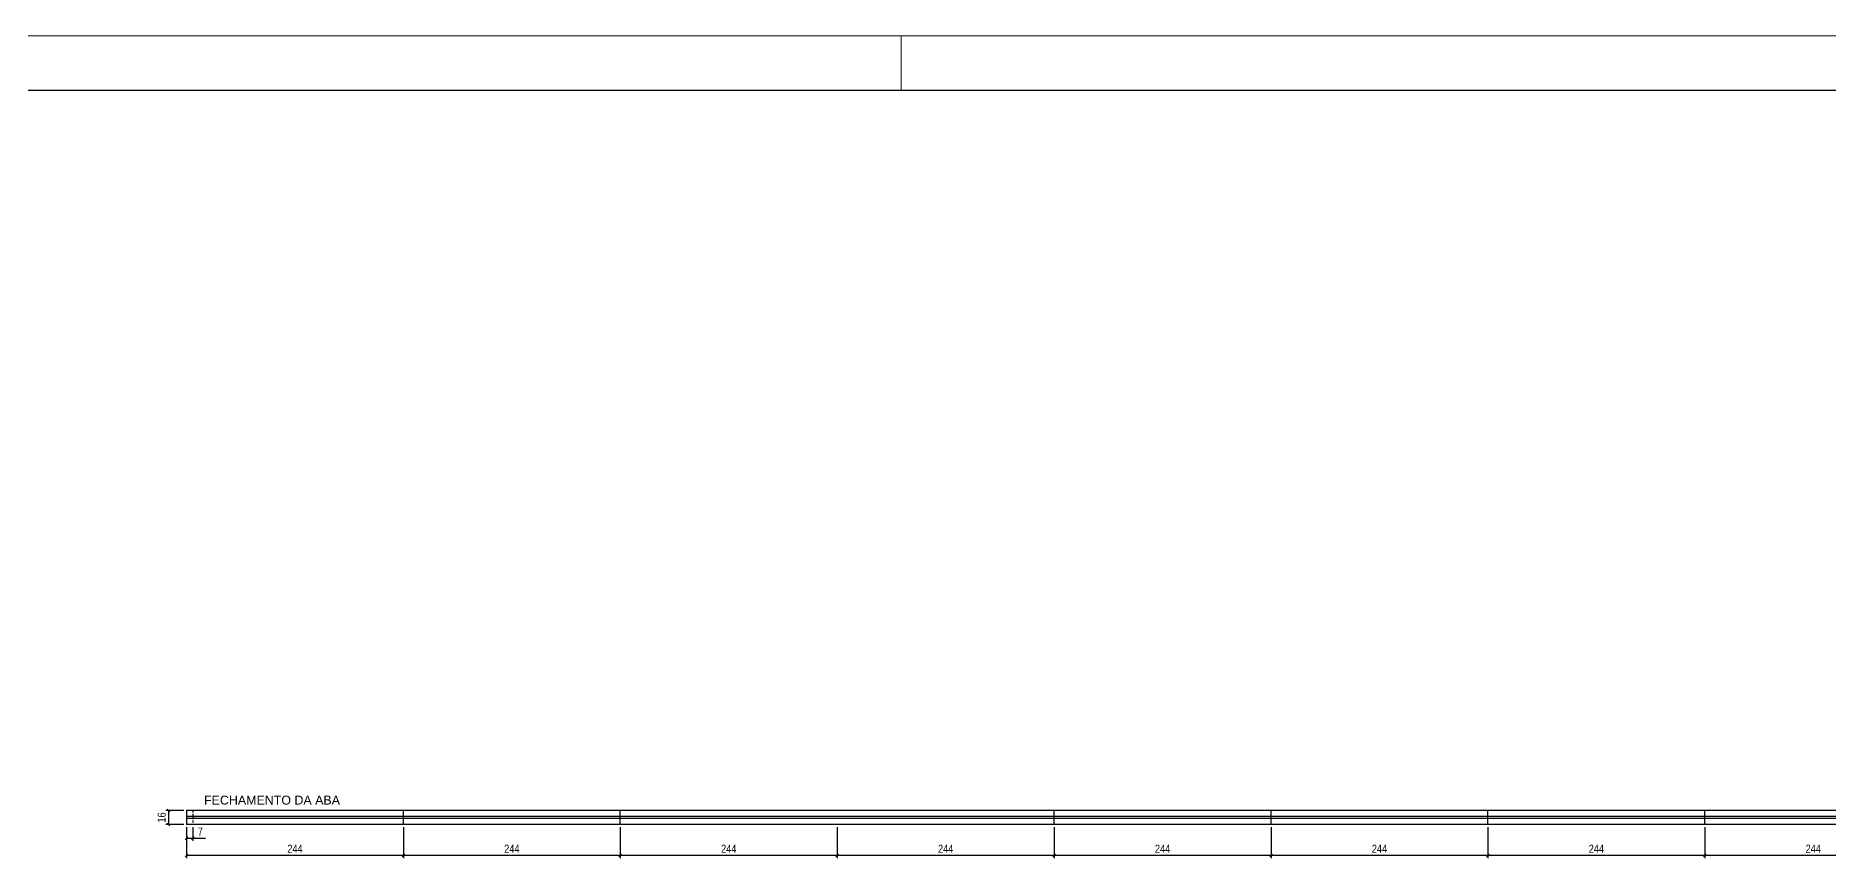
# Model space of a CAD drawing. Extents: x 2487 to 8815, y 325 to 3946.
# Drawn here: x 5592 to 7608, y 3021 to 3946 of the extents above; entities that cross this region are included whole.
import ezdxf

# ---------------------------------------------------------------- set-up
doc = ezdxf.new("R2010")
doc.units = 0
doc.linetypes.add('HIDDEN', pattern=[0.375, 0.25, -0.125])
for name, color, linetype in [('AUX00', 7, 'Continuous'), ('COTA', 241, 'Continuous'), ('Painéis', 200, 'Continuous'), ('SARR_2.2x7', 40, 'Continuous')]:
    doc.layers.add(name, color=color, linetype=linetype)
doc.layers.add('FOLHA', color=255, linetype='Continuous', lineweight=5)
doc.styles.add('COTA TECNICA-50', font='techl___.ttf', dxfattribs={"height": 9})
doc.styles.get("Standard").update_dxf_attribs({"font": 'arial.ttf'})
doc.dimstyles.new('COTA PAINEL-50', dxfattribs={"dimtxt": 9, "dimasz": 3, "dimexe": 3, "dimexo": 3, "dimgap": 3, "dimtad": 1, "dimdec": 1, "dimzin": 12, "dimdsep": 46, "dimtxsty": 'COTA TECNICA-50', "dimblk1": 'OBLIQUE', "dimblk2": 'OBLIQUE', "dimsah": 1, "dimcen": 0.9, "dimclrd": 4, "dimclre": 4, "dimclrt": 240, "dimadec": 1, "dimazin": 3, "dimtfac": 1, "dimtdec": 1, "dimtmove": 0, "dimatfit": 3, "dimfxl": 1, "dimtolj": 1, "dimtzin": 12, "dimarcsym": 0})

# ---------------------------------------------------------------- blocks, each defined once
blk = doc.blocks.new('_Oblique')
at = {"color": 0, "linetype": 'ByBlock', "lineweight": -2}
blk.add_line((-0.5, -0.5), (0.5, 0.5), dxfattribs=at)
blk = doc.blocks.new('*D258')
at = {"layer": 'COTA', "color": 4, "lineweight": -2, "transparency": 16777216}
for p, q in [((7469.6, 3056.1), (7469.6, 3021.4)), ((7713.6, 3056.1), (7713.6, 3021.4)), ((7713.6, 3024.4), (7469.6, 3024.4))]:
    blk.add_line(p, q, dxfattribs=at)
at = {"layer": 'Defpoints', "color": 0, "transparency": 16777216}
for p in [(7469.6, 3059.1), (7713.6, 3059.1), (7469.6, 3024.4)]:
    blk.add_point(p, dxfattribs=at)
at = {"layer": 'COTA', "color": 4, "lineweight": -2, "transparency": 16777216, "xscale": 3, "yscale": 3, "zscale": 3, "rotation": 180}
blk.add_blockref('_Oblique', (7469.6, 3024.4), dxfattribs=at)
at = {"layer": 'COTA', "color": 4, "lineweight": -2, "transparency": 16777216, "xscale": 3, "yscale": 3, "zscale": 3}
blk.add_blockref('_Oblique', (7713.6, 3024.4), dxfattribs=at)
at = {"layer": 'COTA', "color": 240, "transparency": 16777216, "insert": (7591.6, 3032), "char_height": 9, "attachment_point": 5, "style": 'COTA TECNICA-50'}
blk.add_mtext('\\A1;244', dxfattribs=at)
blk = doc.blocks.new('*D85')
at = {"layer": 'COTA', "color": 4, "lineweight": -2, "transparency": 16777216}
for p, q in [((7225.6, 3056.1), (7225.6, 3021.4)), ((7469.6, 3056.1), (7469.6, 3021.4)), ((7469.6, 3024.4), (7225.6, 3024.4))]:
    blk.add_line(p, q, dxfattribs=at)
at = {"layer": 'Defpoints', "color": 0, "transparency": 16777216}
for p in [(7225.6, 3059.1), (7469.6, 3059.1), (7225.6, 3024.4)]:
    blk.add_point(p, dxfattribs=at)
at = {"layer": 'COTA', "color": 4, "lineweight": -2, "transparency": 16777216, "xscale": 3, "yscale": 3, "zscale": 3, "rotation": 180}
blk.add_blockref('_Oblique', (7225.6, 3024.4), dxfattribs=at)
at = {"layer": 'COTA', "color": 4, "lineweight": -2, "transparency": 16777216, "xscale": 3, "yscale": 3, "zscale": 3}
blk.add_blockref('_Oblique', (7469.6, 3024.4), dxfattribs=at)
at = {"layer": 'COTA', "color": 240, "transparency": 16777216, "insert": (7347.6, 3032), "char_height": 9, "attachment_point": 5, "style": 'COTA TECNICA-50'}
blk.add_mtext('\\A1;244', dxfattribs=at)
blk = doc.blocks.new('*D86')
at = {"layer": 'COTA', "color": 4, "lineweight": -2, "transparency": 16777216}
for p, q in [((6981.6, 3056.1), (6981.6, 3021.4)), ((7225.6, 3056.1), (7225.6, 3021.4)), ((7225.6, 3024.4), (6981.6, 3024.4))]:
    blk.add_line(p, q, dxfattribs=at)
at = {"layer": 'Defpoints', "color": 0, "transparency": 16777216}
for p in [(6981.6, 3059.1), (7225.6, 3059.1), (6981.6, 3024.4)]:
    blk.add_point(p, dxfattribs=at)
at = {"layer": 'COTA', "color": 4, "lineweight": -2, "transparency": 16777216, "xscale": 3, "yscale": 3, "zscale": 3, "rotation": 180}
blk.add_blockref('_Oblique', (6981.6, 3024.4), dxfattribs=at)
at = {"layer": 'COTA', "color": 4, "lineweight": -2, "transparency": 16777216, "xscale": 3, "yscale": 3, "zscale": 3}
blk.add_blockref('_Oblique', (7225.6, 3024.4), dxfattribs=at)
at = {"layer": 'COTA', "color": 240, "transparency": 16777216, "insert": (7103.6, 3032), "char_height": 9, "attachment_point": 5, "style": 'COTA TECNICA-50'}
blk.add_mtext('\\A1;244', dxfattribs=at)
blk = doc.blocks.new('*D87')
at = {"layer": 'COTA', "color": 4, "lineweight": -2, "transparency": 16777216}
for p, q in [((6737.6, 3056.1), (6737.6, 3021.4)), ((6981.6, 3056.1), (6981.6, 3021.4)), ((6981.6, 3024.4), (6737.6, 3024.4))]:
    blk.add_line(p, q, dxfattribs=at)
at = {"layer": 'Defpoints', "color": 0, "transparency": 16777216}
for p in [(6737.6, 3059.1), (6981.6, 3059.1), (6737.6, 3024.4)]:
    blk.add_point(p, dxfattribs=at)
at = {"layer": 'COTA', "color": 4, "lineweight": -2, "transparency": 16777216, "xscale": 3, "yscale": 3, "zscale": 3, "rotation": 180}
blk.add_blockref('_Oblique', (6737.6, 3024.4), dxfattribs=at)
at = {"layer": 'COTA', "color": 4, "lineweight": -2, "transparency": 16777216, "xscale": 3, "yscale": 3, "zscale": 3}
blk.add_blockref('_Oblique', (6981.6, 3024.4), dxfattribs=at)
at = {"layer": 'COTA', "color": 240, "transparency": 16777216, "insert": (6859.6, 3032), "char_height": 9, "attachment_point": 5, "style": 'COTA TECNICA-50'}
blk.add_mtext('\\A1;244', dxfattribs=at)
blk = doc.blocks.new('*D88')
at = {"layer": 'COTA', "color": 4, "lineweight": -2, "transparency": 16777216}
for p, q in [((6493.6, 3056.1), (6493.6, 3021.4)), ((6737.6, 3056.1), (6737.6, 3021.4)), ((6737.6, 3024.4), (6493.6, 3024.4))]:
    blk.add_line(p, q, dxfattribs=at)
at = {"layer": 'Defpoints', "color": 0, "transparency": 16777216}
for p in [(6493.6, 3059.1), (6737.6, 3059.1), (6493.6, 3024.4)]:
    blk.add_point(p, dxfattribs=at)
at = {"layer": 'COTA', "color": 4, "lineweight": -2, "transparency": 16777216, "xscale": 3, "yscale": 3, "zscale": 3, "rotation": 180}
blk.add_blockref('_Oblique', (6493.6, 3024.4), dxfattribs=at)
at = {"layer": 'COTA', "color": 4, "lineweight": -2, "transparency": 16777216, "xscale": 3, "yscale": 3, "zscale": 3}
blk.add_blockref('_Oblique', (6737.6, 3024.4), dxfattribs=at)
at = {"layer": 'COTA', "color": 240, "transparency": 16777216, "insert": (6615.6, 3032), "char_height": 9, "attachment_point": 5, "style": 'COTA TECNICA-50'}
blk.add_mtext('\\A1;244', dxfattribs=at)
blk = doc.blocks.new('*D89')
at = {"layer": 'COTA', "color": 4, "lineweight": -2, "transparency": 16777216}
for p, q in [((6249.6, 3056.1), (6249.6, 3021.4)), ((6493.6, 3056.1), (6493.6, 3021.4)), ((6493.6, 3024.4), (6249.6, 3024.4))]:
    blk.add_line(p, q, dxfattribs=at)
at = {"layer": 'Defpoints', "color": 0, "transparency": 16777216}
for p in [(6249.6, 3059.1), (6493.6, 3059.1), (6249.6, 3024.4)]:
    blk.add_point(p, dxfattribs=at)
at = {"layer": 'COTA', "color": 4, "lineweight": -2, "transparency": 16777216, "xscale": 3, "yscale": 3, "zscale": 3, "rotation": 180}
blk.add_blockref('_Oblique', (6249.6, 3024.4), dxfattribs=at)
at = {"layer": 'COTA', "color": 4, "lineweight": -2, "transparency": 16777216, "xscale": 3, "yscale": 3, "zscale": 3}
blk.add_blockref('_Oblique', (6493.6, 3024.4), dxfattribs=at)
at = {"layer": 'COTA', "color": 240, "transparency": 16777216, "insert": (6371.6, 3032), "char_height": 9, "attachment_point": 5, "style": 'COTA TECNICA-50'}
blk.add_mtext('\\A1;244', dxfattribs=at)
blk = doc.blocks.new('*D90')
at = {"layer": 'COTA', "color": 4, "lineweight": -2, "transparency": 16777216}
for p, q in [((6005.6, 3056.1), (6005.6, 3021.4)), ((6249.6, 3056.1), (6249.6, 3021.4)), ((6249.6, 3024.4), (6005.6, 3024.4))]:
    blk.add_line(p, q, dxfattribs=at)
at = {"layer": 'Defpoints', "color": 0, "transparency": 16777216}
for p in [(6005.6, 3059.1), (6249.6, 3059.1), (6005.6, 3024.4)]:
    blk.add_point(p, dxfattribs=at)
at = {"layer": 'COTA', "color": 4, "lineweight": -2, "transparency": 16777216, "xscale": 3, "yscale": 3, "zscale": 3, "rotation": 180}
blk.add_blockref('_Oblique', (6005.6, 3024.4), dxfattribs=at)
at = {"layer": 'COTA', "color": 4, "lineweight": -2, "transparency": 16777216, "xscale": 3, "yscale": 3, "zscale": 3}
blk.add_blockref('_Oblique', (6249.6, 3024.4), dxfattribs=at)
at = {"layer": 'COTA', "color": 240, "transparency": 16777216, "insert": (6127.6, 3032), "char_height": 9, "attachment_point": 5, "style": 'COTA TECNICA-50'}
blk.add_mtext('\\A1;244', dxfattribs=at)
blk = doc.blocks.new('*D91')
at = {"layer": 'COTA', "color": 4, "lineweight": -2, "transparency": 16777216}
for p, q in [((5761.6, 3056.1), (5761.6, 3021.4)), ((6005.6, 3056.1), (6005.6, 3021.4)), ((6005.6, 3024.4), (5761.6, 3024.4))]:
    blk.add_line(p, q, dxfattribs=at)
at = {"layer": 'Defpoints', "color": 0, "transparency": 16777216}
for p in [(5761.6, 3059.1), (6005.6, 3059.1), (5761.6, 3024.4)]:
    blk.add_point(p, dxfattribs=at)
at = {"layer": 'COTA', "color": 4, "lineweight": -2, "transparency": 16777216, "xscale": 3, "yscale": 3, "zscale": 3, "rotation": 180}
blk.add_blockref('_Oblique', (5761.6, 3024.4), dxfattribs=at)
at = {"layer": 'COTA', "color": 4, "lineweight": -2, "transparency": 16777216, "xscale": 3, "yscale": 3, "zscale": 3}
blk.add_blockref('_Oblique', (6005.6, 3024.4), dxfattribs=at)
at = {"layer": 'COTA', "color": 240, "transparency": 16777216, "insert": (5883.6, 3032), "char_height": 9, "attachment_point": 5, "style": 'COTA TECNICA-50'}
blk.add_mtext('\\A1;244', dxfattribs=at)
blk = doc.blocks.new('*D259')
at = {"layer": 'COTA', "color": 4, "lineweight": -2, "transparency": 16777216}
for p, q in [((5758.6, 3075.1), (5738.3, 3075.1)), ((5741.3, 3075.1), (5741.3, 3059.1)), ((5758.6, 3059.1), (5738.3, 3059.1))]:
    blk.add_line(p, q, dxfattribs=at)
at = {"layer": 'Defpoints', "color": 0, "transparency": 16777216}
for p in [(5761.6, 3075.1), (5741.3, 3059.1), (5761.6, 3059.1)]:
    blk.add_point(p, dxfattribs=at)
at = {"layer": 'COTA', "color": 4, "lineweight": -2, "transparency": 16777216, "xscale": 3, "yscale": 3, "zscale": 3}
for p, rotation in [((5741.3, 3075.1), 90), ((5741.3, 3059.1), 270)]:
    blk.add_blockref('_Oblique', p, dxfattribs=dict(at, rotation=rotation))
at = {"layer": 'COTA', "color": 240, "transparency": 16777216, "insert": (5733.7, 3067.1), "char_height": 9, "attachment_point": 5, "rotation": 90, "style": 'COTA TECNICA-50'}
blk.add_mtext('\\A1;16', dxfattribs=at)
blk = doc.blocks.new('*D260')
at = {"layer": 'COTA', "color": 4, "lineweight": -2, "transparency": 16777216}
for p, q in [((5761.6, 3056.1), (5761.6, 3040.7)), ((5768.6, 3056.1), (5768.6, 3040.7)), ((5761.6, 3043.7), (5768.6, 3043.7)), ((5768.6, 3043.7), (5782.8, 3043.7))]:
    blk.add_line(p, q, dxfattribs=at)
at = {"layer": 'Defpoints', "color": 0, "transparency": 16777216}
for p in [(5761.6, 3059.1), (5768.6, 3059.1), (5768.6, 3043.7)]:
    blk.add_point(p, dxfattribs=at)
at = {"layer": 'COTA', "color": 4, "lineweight": -2, "transparency": 16777216, "xscale": 3, "yscale": 3, "zscale": 3, "rotation": 180}
blk.add_blockref('_Oblique', (5761.6, 3043.7), dxfattribs=at)
at = {"layer": 'COTA', "color": 4, "lineweight": -2, "transparency": 16777216, "xscale": 3, "yscale": 3, "zscale": 3}
blk.add_blockref('_Oblique', (5768.6, 3043.7), dxfattribs=at)
at = {"layer": 'COTA', "color": 240, "transparency": 16777216, "insert": (5777.2, 3051.3), "char_height": 9, "attachment_point": 5, "style": 'COTA TECNICA-50'}
blk.add_mtext('\\A1;7', dxfattribs=at)

msp = doc.modelspace()

# ---------------------------------------------------------------- linework, layer by layer
at = {"color": 30}
msp.add_line((2639.42, 3885.01), (8754.09, 3885.01), dxfattribs=at)
at = {"layer": 'FOLHA'}
for p, q in [((2487, 3945.97), (8815.05, 3945.97)), ((6565.49, 3945.97), (6565.49, 3885.01))]:
    msp.add_line(p, q, dxfattribs=at)
at = {"layer": 'Painéis'}
for p, q in [((8008.13, 3075.15), (5761.62, 3075.15)), ((5761.62, 3075.15), (5761.62, 3059.15)), ((6005.62, 3059.15), (6005.62, 3075.15)), ((6249.62, 3059.15), (6249.62, 3075.15)), ((6737.62, 3059.15), (6737.62, 3075.15)), ((6981.62, 3059.15), (6981.62, 3075.15)), ((7225.62, 3059.15), (7225.62, 3075.15)), ((7469.62, 3059.15), (7469.62, 3075.15)), ((8008.13, 3059.15), (5761.62, 3059.15))]:
    msp.add_line(p, q, dxfattribs=at)
at = {"layer": 'SARR_2.2x7', "linetype": 'Continuous'}
for p, q in [((6005.62, 3068.15), (5761.62, 3068.15)), ((6005.62, 3066.15), (5761.62, 3066.15)), ((6249.62, 3068.15), (6005.62, 3068.15)), ((6249.62, 3066.15), (6005.62, 3066.15)), ((6493.62, 3068.15), (6249.62, 3068.15)), ((6493.62, 3066.15), (6249.62, 3066.15)), ((6737.62, 3068.15), (6493.62, 3068.15)), ((6737.62, 3066.15), (6493.62, 3066.15)), ((6981.62, 3068.15), (6737.62, 3068.15)), ((6981.62, 3066.15), (6737.62, 3066.15)), ((7225.62, 3068.15), (6981.62, 3068.15)), ((7225.62, 3066.15), (6981.62, 3066.15)), ((7469.62, 3068.15), (7225.62, 3068.15)), ((7469.62, 3066.15), (7225.62, 3066.15)), ((7713.62, 3068.15), (7469.62, 3068.15)), ((7713.62, 3066.15), (7469.62, 3066.15))]:
    msp.add_line(p, q, dxfattribs=at)
at = {"layer": 'SARR_2.2x7', "linetype": 'HIDDEN', "ltscale": 10}
msp.add_line((5768.62, 3075.15), (5768.62, 3059.15), dxfattribs=at)

# ---------------------------------------------------------------- texts
at = {"layer": 'AUX00', "insert": (5934.25, 3091.64), "char_height": 10, "attachment_point": 3}
msp.add_mtext_dynamic_manual_height_columns('\\A1;FECHAMENTO DA ABA', width=173.5952, gutter_width=12.5, heights=[0], dxfattribs=at)

# ---------------------------------------------------------------- dimensions: what is measured, and where the dimension line sits
at = {"layer": 'COTA'}
for base, p1, p2, angle, picture, middle in [((5741.31, 3059.15), (5761.62, 3075.15), (5761.62, 3059.15), 90, '*D259', (5733.72, 3067.15)), ((5761.62, 3024.42), (6005.62, 3059.15), (5761.62, 3059.15), 180, '*D91', (5883.62, 3031.98)), ((5768.62, 3043.74), (5761.62, 3059.15), (5768.62, 3059.15), 180, '*D260', (5777.2, 3051.31)), ((6005.62, 3024.42), (6249.62, 3059.15), (6005.62, 3059.15), 180, '*D90', (6127.62, 3031.98)), ((6249.62, 3024.42), (6493.62, 3059.15), (6249.62, 3059.15), 180, '*D89', (6371.62, 3031.98)), ((6493.62, 3024.42), (6737.62, 3059.15), (6493.62, 3059.15), 180, '*D88', (6615.62, 3031.98)), ((6737.62, 3024.42), (6981.62, 3059.15), (6737.62, 3059.15), 180, '*D87', (6859.62, 3031.98)), ((6981.62, 3024.42), (7225.62, 3059.15), (6981.62, 3059.15), 180, '*D86', (7103.62, 3031.98)), ((7225.62, 3024.42), (7469.62, 3059.15), (7225.62, 3059.15), 180, '*D85', (7347.62, 3031.98)), ((7469.62, 3024.42), (7713.62, 3059.15), (7469.62, 3059.15), 180, '*D258', (7591.62, 3031.98))]:
    dim = msp.add_linear_dim(base=base, p1=p1, p2=p2, angle=angle, dimstyle='COTA PAINEL-50', dxfattribs=at)
    dim.commit()
    dim.dimension.update_dxf_attribs({"geometry": picture, "text_midpoint": middle})

doc.saveas('drawing.dxf')
